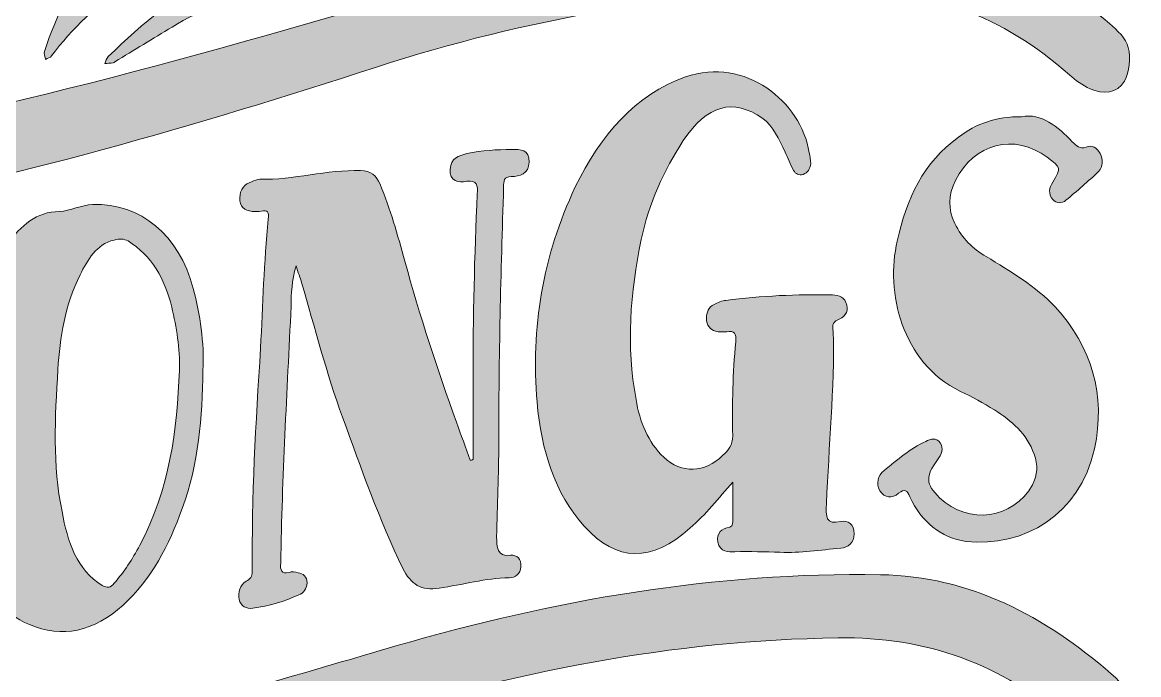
# Model space of a CAD drawing. Header units: inches. Extents: x 0.89 to 5.1, y -5.61 to -0.4.
# Drawn here: x 2.821 to 4.985, y -2.931 to -1.667 of the extents above; entities that cross this region are included whole.
import ezdxf

# ---------------------------------------------------------------- set-up
doc = ezdxf.new("R2010")
doc.units = ezdxf.units.IN
doc.header["$MEASUREMENT"] = 0
doc.layers.add('Layer 1', color=7, linetype='Continuous')

# ---------------------------------------------------------------- blocks, each defined once
blk = doc.blocks.new('block 6')
at = {"layer": 'Layer 1', "true_color": 0xffffff}
h = blk.add_hatch(color=7, dxfattribs=at)
h.dxf.hatch_style = 2
edge = h.paths.add_edge_path()
edge.add_spline(control_points=[(4.1149, -2.6467), (4.0408, -2.714), (3.9725, -2.7129), (3.91, -2.6431), (3.8519, -2.579), (3.8271, -2.4965), (3.8184, -2.4031), (3.8068, -2.2598), (3.8286, -2.1205), (3.8926, -1.9861), (3.942, -1.8853), (4.0088, -1.8071), (4.1062, -1.7727), (4.2225, -1.7335), (4.33, -1.8204), (4.3461, -1.9198), (4.3475, -1.9258), (4.3489, -1.9333), (4.3489, -1.9409), (4.3475, -1.9517), (4.3431, -1.958), (4.3344, -1.9617), (4.3257, -1.9638), (4.3199, -1.9612), (4.3155, -1.9539), (4.3097, -1.9421), (4.3039, -1.9303), (4.2995, -1.9185), (4.2879, -1.8935), (4.2763, -1.8684), (4.2559, -1.8532), (4.1978, -1.8135), (4.1484, -1.8268), (4.1019, -1.8963), (4.0641, -1.9544), (4.035, -2.0179), (4.0205, -2.0877), (3.9987, -2.1917), (3.9914, -2.2944), (4.0103, -2.3975), (4.0176, -2.441), (4.0335, -2.4805), (4.0641, -2.5097), (4.099, -2.5416), (4.1426, -2.5408), (4.1789, -2.5059), (4.1891, -2.4959), (4.1978, -2.4861), (4.1978, -2.4679), (4.1963, -2.4071), (4.1978, -2.3461), (4.2036, -2.2863), (4.2051, -2.2695), (4.2007, -2.2637), (4.1862, -2.2664), (4.1789, -2.267), (4.1716, -2.2676), (4.1644, -2.2652), (4.1542, -2.263), (4.1469, -2.2545), (4.1469, -2.2408), (4.1469, -2.2286), (4.1513, -2.2191), (4.1615, -2.2137), (4.1687, -2.2101), (4.1774, -2.2063), (4.1847, -2.2057), (4.253, -2.1971), (4.3228, -2.1935), (4.3911, -2.1952), (4.4042, -2.1959), (4.4158, -2.1998), (4.4187, -2.2148), (4.4231, -2.2297), (4.4129, -2.2395), (4.4013, -2.2433), (4.3896, -2.2486), (4.3911, -2.2576), (4.3926, -2.2651), (4.3955, -2.3775), (4.3838, -2.4878), (4.3795, -2.5991), (4.378, -2.6236), (4.378, -2.6418), (4.4071, -2.6339), (4.4216, -2.6315), (4.4333, -2.6384), (4.4333, -2.6582), (4.4333, -2.6749), (4.4216, -2.6847), (4.4071, -2.6856), (4.3678, -2.6896), (4.3286, -2.6953), (4.2894, -2.6936), (4.2603, -2.6927), (4.2312, -2.6919), (4.2021, -2.6927), (4.1891, -2.6937), (4.1731, -2.6935), (4.1687, -2.6741), (4.1658, -2.6561), (4.176, -2.6476), (4.192, -2.6448), (4.1992, -2.6427), (4.1978, -2.6352), (4.1978, -2.6291), (4.1978, -2.6048), (4.1978, -2.582), (4.1978, -2.5576), (4.1702, -2.5887), (4.1455, -2.6212), (4.1149, -2.6467)], knot_values=[0, 0, 0, 0, 1, 1, 1, 2, 2, 2, 3, 3, 3, 4, 4, 4, 5, 5, 5, 6, 6, 6, 7, 7, 7, 8, 8, 8, 9, 9, 9, 10, 10, 10, 11, 11, 11, 12, 12, 12, 13, 13, 13, 14, 14, 14, 15, 15, 15, 16, 16, 16, 17, 17, 17, 18, 18, 18, 19, 19, 19, 20, 20, 20, 21, 21, 21, 22, 22, 22, 23, 23, 23, 24, 24, 24, 25, 25, 25, 26, 26, 26, 27, 27, 27, 28, 28, 28, 29, 29, 29, 30, 30, 30, 31, 31, 31, 32, 32, 32, 33, 33, 33, 34, 34, 34, 35, 35, 35, 36, 36, 36, 37, 37, 37, 37], degree=3, periodic=1)
h = blk.add_hatch(color=7, dxfattribs=at)
h.dxf.hatch_style = 2
edge = h.paths.add_edge_path()
edge.add_spline(control_points=[(4.856, -1.8985), (4.864, -1.9065), (4.8708, -1.9132), (4.8829, -1.9091), (4.8936, -1.9037), (4.9044, -1.9104), (4.9098, -1.9212), (4.9165, -1.9333), (4.9152, -1.9467), (4.9071, -1.9562), (4.8869, -1.975), (4.8654, -1.994), (4.8438, -2.0117), (4.8358, -2.0185), (4.825, -2.0186), (4.8183, -2.0106), (4.8088, -1.9986), (4.8115, -1.9878), (4.8183, -1.9769), (4.8344, -1.9485), (4.8344, -1.9485), (4.8075, -1.9286), (4.7442, -1.8809), (4.6648, -1.902), (4.6298, -1.9733), (4.615, -2.0021), (4.615, -2.029), (4.6285, -2.0568), (4.6419, -2.086), (4.6635, -2.1054), (4.689, -2.1209), (4.7361, -2.1492), (4.7846, -2.1779), (4.8236, -2.2192), (4.8936, -2.2965), (4.9219, -2.3883), (4.899, -2.4933), (4.8708, -2.6211), (4.7617, -2.685), (4.65, -2.6726), (4.6015, -2.6661), (4.5638, -2.6341), (4.541, -2.5866), (4.5356, -2.5734), (4.5315, -2.5695), (4.5194, -2.5795), (4.506, -2.5895), (4.4925, -2.5889), (4.4831, -2.5745), (4.475, -2.5601), (4.479, -2.5451), (4.4912, -2.5351), (4.5167, -2.515), (4.5423, -2.4923), (4.5719, -2.4789), (4.5813, -2.4745), (4.5921, -2.47), (4.6002, -2.4819), (4.6069, -2.4924), (4.6029, -2.5046), (4.5948, -2.5144), (4.5706, -2.5476), (4.5719, -2.561), (4.5988, -2.5883), (4.6554, -2.6412), (4.7415, -2.6296), (4.7792, -2.5631), (4.7886, -2.5427), (4.79, -2.5252), (4.7819, -2.5038), (4.7685, -2.4637), (4.7375, -2.4386), (4.7052, -2.4179), (4.6836, -2.405), (4.6621, -2.3922), (4.6392, -2.3822), (4.5248, -2.3257), (4.4938, -2.1891), (4.5167, -2.091), (4.5342, -2.0094), (4.5679, -1.9378), (4.6352, -1.8897), (4.6702, -1.8629), (4.7092, -1.8496), (4.7577, -1.85), (4.7967, -1.8426), (4.8277, -1.8691), (4.856, -1.8985)], knot_values=[0, 0, 0, 0, 1, 1, 1, 2, 2, 2, 3, 3, 3, 4, 4, 4, 5, 5, 5, 6, 6, 6, 7, 7, 7, 8, 8, 8, 9, 9, 9, 10, 10, 10, 11, 11, 11, 12, 12, 12, 13, 13, 13, 14, 14, 14, 15, 15, 15, 16, 16, 16, 17, 17, 17, 18, 18, 18, 19, 19, 19, 20, 20, 20, 21, 21, 21, 22, 22, 22, 23, 23, 23, 24, 24, 24, 25, 25, 25, 26, 26, 26, 27, 27, 27, 28, 28, 28, 29, 29, 29, 29], degree=3, periodic=1)
h = blk.add_hatch(color=7, dxfattribs=at)
h.dxf.hatch_style = 2
edge = h.paths.add_edge_path()
edge.add_spline(control_points=[(3.6943, -2.3588), (3.6943, -2.239), (3.697, -2.1189), (3.7024, -1.9999), (3.7038, -1.9822), (3.7024, -1.9729), (3.6822, -1.9751), (3.6661, -1.9783), (3.6486, -1.9748), (3.6499, -1.9518), (3.6513, -1.9301), (3.6661, -1.9258), (3.6822, -1.9213), (3.7118, -1.9154), (3.7401, -1.9137), (3.7697, -1.9132), (3.7859, -1.9129), (3.8034, -1.9137), (3.8034, -1.938), (3.802, -1.961), (3.7845, -1.9655), (3.7684, -1.9659), (3.7536, -1.9661), (3.7536, -1.9742), (3.7536, -1.9863), (3.7482, -2.1524), (3.7441, -2.3171), (3.7441, -2.4826), (3.7442, -2.5419), (3.7415, -2.6028), (3.7401, -2.6635), (3.7401, -2.6837), (3.7401, -2.7025), (3.767, -2.6996), (3.7791, -2.6984), (3.7886, -2.7068), (3.7872, -2.7217), (3.7859, -2.7354), (3.7765, -2.7431), (3.7643, -2.743), (3.7186, -2.7438), (3.6741, -2.7567), (3.6284, -2.7632), (3.5947, -2.7697), (3.5732, -2.7547), (3.5584, -2.7254), (3.5126, -2.6311), (3.4776, -2.5316), (3.4413, -2.4322), (3.4103, -2.3471), (3.3874, -2.2583), (3.3619, -2.1713), (3.3592, -2.1622), (3.3551, -2.1519), (3.3511, -2.1389), (3.343, -2.1682), (3.3417, -2.1926), (3.3417, -2.2168), (3.3336, -2.3834), (3.3242, -2.5487), (3.3215, -2.7146), (3.3201, -2.7283), (3.3228, -2.736), (3.3376, -2.7329), (3.343, -2.7309), (3.3497, -2.7314), (3.3551, -2.7334), (3.3645, -2.7349), (3.3726, -2.7407), (3.3726, -2.7528), (3.3713, -2.7651), (3.3659, -2.7725), (3.3565, -2.7763), (3.3282, -2.7892), (3.2986, -2.7982), (3.2676, -2.802), (3.2542, -2.8037), (3.2447, -2.7982), (3.2407, -2.7852), (3.238, -2.7707), (3.2421, -2.7581), (3.2542, -2.7499), (3.2622, -2.7448), (3.2663, -2.7416), (3.2663, -2.7309), (3.2649, -2.587), (3.273, -2.4433), (3.2824, -2.2981), (3.2865, -2.2142), (3.2892, -2.1317), (3.2972, -2.0486), (3.2999, -2.0348), (3.2959, -2.0299), (3.2838, -2.0328), (3.2784, -2.0334), (3.2717, -2.0343), (3.2663, -2.0336), (3.2515, -2.0314), (3.2407, -2.0246), (3.2421, -2.007), (3.2421, -1.9908), (3.2515, -1.9802), (3.2649, -1.9759), (3.2703, -1.9739), (3.2757, -1.9718), (3.2811, -1.9712), (3.3457, -1.9726), (3.4117, -1.9525), (3.4763, -1.9543), (3.4965, -1.9546), (3.5072, -1.9641), (3.514, -1.9808), (3.5342, -2.0282), (3.5476, -2.0792), (3.5624, -2.13), (3.5907, -2.2358), (3.6257, -2.3395), (3.662, -2.4418), (3.6715, -2.4663), (3.6795, -2.491), (3.689, -2.5155), (3.6903, -2.5154), (3.693, -2.5151), (3.6943, -2.5136), (3.6943, -2.4625), (3.6943, -2.41), (3.6943, -2.3588)], knot_values=[0, 0, 0, 0, 1, 1, 1, 2, 2, 2, 3, 3, 3, 4, 4, 4, 5, 5, 5, 6, 6, 6, 7, 7, 7, 8, 8, 8, 9, 9, 9, 10, 10, 10, 11, 11, 11, 12, 12, 12, 13, 13, 13, 14, 14, 14, 15, 15, 15, 16, 16, 16, 17, 17, 17, 18, 18, 18, 19, 19, 19, 20, 20, 20, 21, 21, 21, 22, 22, 22, 23, 23, 23, 24, 24, 24, 25, 25, 25, 26, 26, 26, 27, 27, 27, 28, 28, 28, 29, 29, 29, 30, 30, 30, 31, 31, 31, 32, 32, 32, 33, 33, 33, 34, 34, 34, 35, 35, 35, 36, 36, 36, 37, 37, 37, 38, 38, 38, 39, 39, 39, 40, 40, 40, 41, 41, 41, 42, 42, 42, 42], degree=3, periodic=1)
h = blk.add_hatch(color=7, dxfattribs=at)
h.dxf.hatch_style = 2
edge = h.paths.add_edge_path()
edge.add_spline(control_points=[(3.1304, -2.6092), (3.1048, -2.6797), (3.0711, -2.7459), (3.0159, -2.796), (2.9594, -2.8475), (2.8975, -2.8608), (2.8342, -2.8337), (2.7831, -2.8119), (2.7467, -2.7721), (2.7252, -2.7155), (2.6606, -2.5458), (2.6686, -2.3685), (2.74, -2.1873), (2.7534, -2.1547), (2.7709, -2.1242), (2.7911, -2.0975), (2.8181, -2.0604), (2.8477, -2.0338), (2.8921, -2.0336), (2.9136, -2.0322), (2.9352, -2.0214), (2.9567, -2.02), (3.0509, -2.0175), (3.1236, -2.0783), (3.1519, -2.1825), (3.1654, -2.2346), (3.1734, -2.2861), (3.1707, -2.3416), (3.1694, -2.432), (3.1627, -2.5217), (3.1304, -2.6092)], knot_values=[0, 0, 0, 0, 1, 1, 1, 2, 2, 2, 3, 3, 3, 4, 4, 4, 5, 5, 5, 6, 6, 6, 7, 7, 7, 8, 8, 8, 9, 9, 9, 10, 10, 10, 10], degree=3, periodic=1)
edge = h.paths.add_edge_path()
edge.add_spline(control_points=[(3.1102, -2.2187), (3.0967, -2.1638), (3.0711, -2.1186), (3.0254, -2.0907), (3.0173, -2.0864), (3.0092, -2.0861), (2.9984, -2.0888), (2.9634, -2.0973), (2.9473, -2.1276), (2.9325, -2.1564), (2.9029, -2.2153), (2.8934, -2.2771), (2.8894, -2.3395), (2.884, -2.433), (2.8786, -2.5253), (2.8975, -2.6144), (2.9082, -2.6736), (2.9257, -2.728), (2.9756, -2.758), (2.985, -2.7635), (2.9917, -2.7627), (2.9984, -2.7538), (3.0186, -2.731), (3.0334, -2.7076), (3.0482, -2.6801), (3.1061, -2.5719), (3.1209, -2.4569), (3.125, -2.3407), (3.1263, -2.2988), (3.1196, -2.2579), (3.1102, -2.2187)], knot_values=[0, 0, 0, 0, 1, 1, 1, 2, 2, 2, 3, 3, 3, 4, 4, 4, 5, 5, 5, 6, 6, 6, 7, 7, 7, 8, 8, 8, 9, 9, 9, 10, 10, 10, 10], degree=3, periodic=1)
at = {"layer": 'Layer 1', "lineweight": 0}
for points, knots in [([(4.1149, -2.6467), (4.0408, -2.714), (3.9725, -2.7129), (3.91, -2.6431), (3.8519, -2.579), (3.8271, -2.4965), (3.8184, -2.4031), (3.8068, -2.2598), (3.8286, -2.1205), (3.8926, -1.9861), (3.942, -1.8853), (4.0088, -1.8071), (4.1062, -1.7727), (4.2225, -1.7335), (4.33, -1.8204), (4.3461, -1.9198), (4.3475, -1.9258), (4.3489, -1.9333), (4.3489, -1.9409), (4.3475, -1.9517), (4.3431, -1.958), (4.3344, -1.9617), (4.3257, -1.9638), (4.3199, -1.9612), (4.3155, -1.9539), (4.3097, -1.9421), (4.3039, -1.9303), (4.2995, -1.9185), (4.2879, -1.8935), (4.2763, -1.8684), (4.2559, -1.8532), (4.1978, -1.8135), (4.1484, -1.8268), (4.1019, -1.8963), (4.0641, -1.9544), (4.035, -2.0179), (4.0205, -2.0877), (3.9987, -2.1917), (3.9914, -2.2944), (4.0103, -2.3975), (4.0176, -2.441), (4.0335, -2.4805), (4.0641, -2.5097), (4.099, -2.5416), (4.1426, -2.5408), (4.1789, -2.5059), (4.1891, -2.4959), (4.1978, -2.4861), (4.1978, -2.4679), (4.1963, -2.4071), (4.1978, -2.3461), (4.2036, -2.2863), (4.2051, -2.2695), (4.2007, -2.2637), (4.1862, -2.2664), (4.1789, -2.267), (4.1716, -2.2676), (4.1644, -2.2652), (4.1542, -2.263), (4.1469, -2.2545), (4.1469, -2.2408), (4.1469, -2.2286), (4.1513, -2.2191), (4.1615, -2.2137), (4.1687, -2.2101), (4.1774, -2.2063), (4.1847, -2.2057), (4.253, -2.1971), (4.3228, -2.1935), (4.3911, -2.1952), (4.4042, -2.1959), (4.4158, -2.1998), (4.4187, -2.2148), (4.4231, -2.2297), (4.4129, -2.2395), (4.4013, -2.2433), (4.3896, -2.2486), (4.3911, -2.2576), (4.3926, -2.2651), (4.3955, -2.3775), (4.3838, -2.4878), (4.3795, -2.5991), (4.378, -2.6236), (4.378, -2.6418), (4.4071, -2.6339), (4.4216, -2.6315), (4.4333, -2.6384), (4.4333, -2.6582), (4.4333, -2.6749), (4.4216, -2.6847), (4.4071, -2.6856), (4.3678, -2.6896), (4.3286, -2.6953), (4.2894, -2.6936), (4.2603, -2.6927), (4.2312, -2.6919), (4.2021, -2.6927), (4.1891, -2.6937), (4.1731, -2.6935), (4.1687, -2.6741), (4.1658, -2.6561), (4.176, -2.6476), (4.192, -2.6448), (4.1992, -2.6427), (4.1978, -2.6352), (4.1978, -2.6291), (4.1978, -2.6048), (4.1978, -2.582), (4.1978, -2.5576), (4.1702, -2.5887), (4.1455, -2.6212), (4.1149, -2.6467)], [0, 0, 0, 0, 1, 1, 1, 2, 2, 2, 3, 3, 3, 4, 4, 4, 5, 5, 5, 6, 6, 6, 7, 7, 7, 8, 8, 8, 9, 9, 9, 10, 10, 10, 11, 11, 11, 12, 12, 12, 13, 13, 13, 14, 14, 14, 15, 15, 15, 16, 16, 16, 17, 17, 17, 18, 18, 18, 19, 19, 19, 20, 20, 20, 21, 21, 21, 22, 22, 22, 23, 23, 23, 24, 24, 24, 25, 25, 25, 26, 26, 26, 27, 27, 27, 28, 28, 28, 29, 29, 29, 30, 30, 30, 31, 31, 31, 32, 32, 32, 33, 33, 33, 34, 34, 34, 35, 35, 35, 36, 36, 36, 37, 37, 37, 37]), ([(4.856, -1.8985), (4.864, -1.9065), (4.8708, -1.9132), (4.8829, -1.9091), (4.8936, -1.9037), (4.9044, -1.9104), (4.9098, -1.9212), (4.9165, -1.9333), (4.9152, -1.9467), (4.9071, -1.9562), (4.8869, -1.975), (4.8654, -1.994), (4.8438, -2.0117), (4.8358, -2.0185), (4.825, -2.0186), (4.8183, -2.0106), (4.8088, -1.9986), (4.8115, -1.9878), (4.8183, -1.9769), (4.8344, -1.9485), (4.8344, -1.9485), (4.8075, -1.9286), (4.7442, -1.8809), (4.6648, -1.902), (4.6298, -1.9733), (4.615, -2.0021), (4.615, -2.029), (4.6285, -2.0568), (4.6419, -2.086), (4.6635, -2.1054), (4.689, -2.1209), (4.7361, -2.1492), (4.7846, -2.1779), (4.8236, -2.2192), (4.8936, -2.2965), (4.9219, -2.3883), (4.899, -2.4933), (4.8708, -2.6211), (4.7617, -2.685), (4.65, -2.6726), (4.6015, -2.6661), (4.5638, -2.6341), (4.541, -2.5866), (4.5356, -2.5734), (4.5315, -2.5695), (4.5194, -2.5795), (4.506, -2.5895), (4.4925, -2.5889), (4.4831, -2.5745), (4.475, -2.5601), (4.479, -2.5451), (4.4912, -2.5351), (4.5167, -2.515), (4.5423, -2.4923), (4.5719, -2.4789), (4.5813, -2.4745), (4.5921, -2.47), (4.6002, -2.4819), (4.6069, -2.4924), (4.6029, -2.5046), (4.5948, -2.5144), (4.5706, -2.5476), (4.5719, -2.561), (4.5988, -2.5883), (4.6554, -2.6412), (4.7415, -2.6296), (4.7792, -2.5631), (4.7886, -2.5427), (4.79, -2.5252), (4.7819, -2.5038), (4.7685, -2.4637), (4.7375, -2.4386), (4.7052, -2.4179), (4.6836, -2.405), (4.6621, -2.3922), (4.6392, -2.3822), (4.5248, -2.3257), (4.4938, -2.1891), (4.5167, -2.091), (4.5342, -2.0094), (4.5679, -1.9378), (4.6352, -1.8897), (4.6702, -1.8629), (4.7092, -1.8496), (4.7577, -1.85), (4.7967, -1.8426), (4.8277, -1.8691), (4.856, -1.8985)], [0, 0, 0, 0, 1, 1, 1, 2, 2, 2, 3, 3, 3, 4, 4, 4, 5, 5, 5, 6, 6, 6, 7, 7, 7, 8, 8, 8, 9, 9, 9, 10, 10, 10, 11, 11, 11, 12, 12, 12, 13, 13, 13, 14, 14, 14, 15, 15, 15, 16, 16, 16, 17, 17, 17, 18, 18, 18, 19, 19, 19, 20, 20, 20, 21, 21, 21, 22, 22, 22, 23, 23, 23, 24, 24, 24, 25, 25, 25, 26, 26, 26, 27, 27, 27, 28, 28, 28, 29, 29, 29, 29]), ([(3.6943, -2.3588), (3.6943, -2.239), (3.697, -2.1189), (3.7024, -1.9999), (3.7038, -1.9822), (3.7024, -1.9729), (3.6822, -1.9751), (3.6661, -1.9783), (3.6486, -1.9748), (3.6499, -1.9518), (3.6513, -1.9301), (3.6661, -1.9258), (3.6822, -1.9213), (3.7118, -1.9154), (3.7401, -1.9137), (3.7697, -1.9132), (3.7859, -1.9129), (3.8034, -1.9137), (3.8034, -1.938), (3.802, -1.961), (3.7845, -1.9655), (3.7684, -1.9659), (3.7536, -1.9661), (3.7536, -1.9742), (3.7536, -1.9863), (3.7482, -2.1524), (3.7441, -2.3171), (3.7441, -2.4826), (3.7442, -2.5419), (3.7415, -2.6028), (3.7401, -2.6635), (3.7401, -2.6837), (3.7401, -2.7025), (3.767, -2.6996), (3.7791, -2.6984), (3.7886, -2.7068), (3.7872, -2.7217), (3.7859, -2.7354), (3.7765, -2.7431), (3.7643, -2.743), (3.7186, -2.7438), (3.6741, -2.7567), (3.6284, -2.7632), (3.5947, -2.7697), (3.5732, -2.7547), (3.5584, -2.7254), (3.5126, -2.6311), (3.4776, -2.5316), (3.4413, -2.4322), (3.4103, -2.3471), (3.3874, -2.2583), (3.3619, -2.1713), (3.3592, -2.1622), (3.3551, -2.1519), (3.3511, -2.1389), (3.343, -2.1682), (3.3417, -2.1926), (3.3417, -2.2168), (3.3336, -2.3834), (3.3242, -2.5487), (3.3215, -2.7146), (3.3201, -2.7283), (3.3228, -2.736), (3.3376, -2.7329), (3.343, -2.7309), (3.3497, -2.7314), (3.3551, -2.7334), (3.3645, -2.7349), (3.3726, -2.7407), (3.3726, -2.7528), (3.3713, -2.7651), (3.3659, -2.7725), (3.3565, -2.7763), (3.3282, -2.7892), (3.2986, -2.7982), (3.2676, -2.802), (3.2542, -2.8037), (3.2447, -2.7982), (3.2407, -2.7852), (3.238, -2.7707), (3.2421, -2.7581), (3.2542, -2.7499), (3.2622, -2.7448), (3.2663, -2.7416), (3.2663, -2.7309), (3.2649, -2.587), (3.273, -2.4433), (3.2824, -2.2981), (3.2865, -2.2142), (3.2892, -2.1317), (3.2972, -2.0486), (3.2999, -2.0348), (3.2959, -2.0299), (3.2838, -2.0328), (3.2784, -2.0334), (3.2717, -2.0343), (3.2663, -2.0336), (3.2515, -2.0314), (3.2407, -2.0246), (3.2421, -2.007), (3.2421, -1.9908), (3.2515, -1.9802), (3.2649, -1.9759), (3.2703, -1.9739), (3.2757, -1.9718), (3.2811, -1.9712), (3.3457, -1.9726), (3.4117, -1.9525), (3.4763, -1.9543), (3.4965, -1.9546), (3.5072, -1.9641), (3.514, -1.9808), (3.5342, -2.0282), (3.5476, -2.0792), (3.5624, -2.13), (3.5907, -2.2358), (3.6257, -2.3395), (3.662, -2.4418), (3.6715, -2.4663), (3.6795, -2.491), (3.689, -2.5155), (3.6903, -2.5154), (3.693, -2.5151), (3.6943, -2.5136), (3.6943, -2.4625), (3.6943, -2.41), (3.6943, -2.3588)], [0, 0, 0, 0, 1, 1, 1, 2, 2, 2, 3, 3, 3, 4, 4, 4, 5, 5, 5, 6, 6, 6, 7, 7, 7, 8, 8, 8, 9, 9, 9, 10, 10, 10, 11, 11, 11, 12, 12, 12, 13, 13, 13, 14, 14, 14, 15, 15, 15, 16, 16, 16, 17, 17, 17, 18, 18, 18, 19, 19, 19, 20, 20, 20, 21, 21, 21, 22, 22, 22, 23, 23, 23, 24, 24, 24, 25, 25, 25, 26, 26, 26, 27, 27, 27, 28, 28, 28, 29, 29, 29, 30, 30, 30, 31, 31, 31, 32, 32, 32, 33, 33, 33, 34, 34, 34, 35, 35, 35, 36, 36, 36, 37, 37, 37, 38, 38, 38, 39, 39, 39, 40, 40, 40, 41, 41, 41, 42, 42, 42, 42]), ([(3.1304, -2.6092), (3.1048, -2.6797), (3.0711, -2.7459), (3.0159, -2.796), (2.9594, -2.8475), (2.8975, -2.8608), (2.8342, -2.8337), (2.7831, -2.8119), (2.7467, -2.7721), (2.7252, -2.7155), (2.6606, -2.5458), (2.6686, -2.3685), (2.74, -2.1873), (2.7534, -2.1547), (2.7709, -2.1242), (2.7911, -2.0975), (2.8181, -2.0604), (2.8477, -2.0338), (2.8921, -2.0336), (2.9136, -2.0322), (2.9352, -2.0214), (2.9567, -2.02), (3.0509, -2.0175), (3.1236, -2.0783), (3.1519, -2.1825), (3.1654, -2.2346), (3.1734, -2.2861), (3.1707, -2.3416), (3.1694, -2.432), (3.1627, -2.5217), (3.1304, -2.6092)], [0, 0, 0, 0, 1, 1, 1, 2, 2, 2, 3, 3, 3, 4, 4, 4, 5, 5, 5, 6, 6, 6, 7, 7, 7, 8, 8, 8, 9, 9, 9, 10, 10, 10, 10]), ([(3.1102, -2.2187), (3.0967, -2.1638), (3.0711, -2.1186), (3.0254, -2.0907), (3.0173, -2.0864), (3.0092, -2.0861), (2.9984, -2.0888), (2.9634, -2.0973), (2.9473, -2.1276), (2.9325, -2.1564), (2.9029, -2.2153), (2.8934, -2.2771), (2.8894, -2.3395), (2.884, -2.433), (2.8786, -2.5253), (2.8975, -2.6144), (2.9082, -2.6736), (2.9257, -2.728), (2.9756, -2.758), (2.985, -2.7635), (2.9917, -2.7627), (2.9984, -2.7538), (3.0186, -2.731), (3.0334, -2.7076), (3.0482, -2.6801), (3.1061, -2.5719), (3.1209, -2.4569), (3.125, -2.3407), (3.1263, -2.2988), (3.1196, -2.2579), (3.1102, -2.2187)], [0, 0, 0, 0, 1, 1, 1, 2, 2, 2, 3, 3, 3, 4, 4, 4, 5, 5, 5, 6, 6, 6, 7, 7, 7, 8, 8, 8, 9, 9, 9, 10, 10, 10, 10])]:
    blk.add_open_spline(points, degree=3, knots=knots, dxfattribs=at)
blk = doc.blocks.new('block 8')
at = {"layer": 'Layer 1', "true_color": 0xffffff}
h = blk.add_hatch(color=7, dxfattribs=at)
h.dxf.hatch_style = 2
edge = h.paths.add_edge_path()
edge.add_spline(control_points=[(0.9392, -1.8288), (0.9397, -1.7691), (0.9812, -1.7382), (1.0267, -1.7541), (1.0438, -1.76), (1.0584, -1.7731), (1.0744, -1.7826), (1.1127, -1.8054), (1.1487, -1.8348), (1.1899, -1.8493), (1.3845, -1.9176), (1.583, -1.9769), (1.7909, -1.9733), (1.9323, -1.9708), (2.0738, -1.9511), (2.2144, -1.9323), (2.684, -1.8693), (3.1378, -1.7396), (3.591, -1.6058), (3.8789, -1.5207), (4.1746, -1.4762), (4.476, -1.48), (4.6521, -1.4822), (4.7978, -1.5588), (4.9284, -1.6697), (4.9433, -1.6823), (4.9604, -1.6985), (4.9646, -1.7158), (4.9694, -1.7363), (4.9674, -1.7633), (4.9572, -1.7812), (4.9437, -1.8049), (4.9156, -1.8073), (4.8905, -1.7957), (4.876, -1.7891), (4.8623, -1.7795), (4.8504, -1.7688), (4.7229, -1.6546), (4.5742, -1.6003), (4.4027, -1.603), (4.0963, -1.6079), (3.7989, -1.6594), (3.507, -1.7539), (3.1562, -1.8675), (2.8019, -1.9715), (2.4384, -2.037), (2.2498, -2.071), (2.0589, -2.0953), (1.868, -2.1125), (1.6001, -2.1366), (1.3419, -2.0863), (1.0933, -1.9852), (1.0401, -1.9635), (0.9951, -1.9305), (0.9636, -1.8821), (0.9511, -1.8628), (0.9442, -1.8399), (0.9392, -1.8288)], knot_values=[0, 0, 0, 0, 1, 1, 1, 2, 2, 2, 3, 3, 3, 4, 4, 4, 5, 5, 5, 6, 6, 6, 7, 7, 7, 8, 8, 8, 9, 9, 9, 10, 10, 10, 11, 11, 11, 12, 12, 12, 13, 13, 13, 14, 14, 14, 15, 15, 15, 16, 16, 16, 17, 17, 17, 18, 18, 18, 19, 19, 19, 19], degree=3, periodic=1)
h = blk.add_hatch(color=7, dxfattribs=at)
h.dxf.hatch_style = 2
edge = h.paths.add_edge_path()
edge.add_spline(control_points=[(1.0182, -3.0068), (1.0296, -3.0132), (1.0509, -3.025), (1.0719, -3.0372), (1.1125, -3.0609), (1.1503, -3.0925), (1.1939, -3.1075), (1.42, -3.1852), (1.6501, -3.2482), (1.8924, -3.2288), (2.0362, -3.2173), (2.1806, -3.2009), (2.3221, -3.1732), (2.5689, -3.1249), (2.8144, -3.0693), (3.0589, -3.0105), (3.2222, -2.9712), (3.3833, -2.9222), (3.5447, -2.8752), (3.8516, -2.7858), (4.1636, -2.732), (4.4841, -2.7371), (4.6586, -2.7399), (4.8029, -2.818), (4.9316, -2.9291), (4.9768, -2.9683), (4.9848, -3.0097), (4.9584, -3.039), (4.9314, -3.0688), (4.8938, -3.0641), (4.8471, -3.0226), (4.7201, -2.9098), (4.5722, -2.857), (4.4021, -2.8595), (4.0803, -2.8643), (3.77, -2.9249), (3.4637, -3.024), (3.1272, -3.1328), (2.787, -3.2326), (2.4379, -3.2938), (2.2491, -3.3269), (2.0584, -3.3519), (1.8675, -3.369), (1.5996, -3.3931), (1.3413, -3.3428), (1.0928, -3.2414), (1.0383, -3.2192), (0.992, -3.1855), (0.9615, -3.1348), (0.9494, -3.1145), (0.9415, -3.0887), (0.9409, -3.0651), (0.9399, -3.0303), (0.9703, -3.0062), (1.0182, -3.0068)], knot_values=[0, 0, 0, 0, 1, 1, 1, 2, 2, 2, 3, 3, 3, 4, 4, 4, 5, 5, 5, 6, 6, 6, 7, 7, 7, 8, 8, 8, 9, 9, 9, 10, 10, 10, 11, 11, 11, 12, 12, 12, 13, 13, 13, 14, 14, 14, 15, 15, 15, 16, 16, 16, 17, 17, 17, 18, 18, 18, 18], degree=3, periodic=1)
at = {"layer": 'Layer 1', "lineweight": 0}
for points, knots in [([(0.9392, -1.8288), (0.9397, -1.7691), (0.9812, -1.7382), (1.0267, -1.7541), (1.0438, -1.76), (1.0584, -1.7731), (1.0744, -1.7826), (1.1127, -1.8054), (1.1487, -1.8348), (1.1899, -1.8493), (1.3845, -1.9176), (1.583, -1.9769), (1.7909, -1.9733), (1.9323, -1.9708), (2.0738, -1.9511), (2.2144, -1.9323), (2.684, -1.8693), (3.1378, -1.7396), (3.591, -1.6058), (3.8789, -1.5207), (4.1746, -1.4762), (4.476, -1.48), (4.6521, -1.4822), (4.7978, -1.5588), (4.9284, -1.6697), (4.9433, -1.6823), (4.9604, -1.6985), (4.9646, -1.7158), (4.9694, -1.7363), (4.9674, -1.7633), (4.9572, -1.7812), (4.9437, -1.8049), (4.9156, -1.8073), (4.8905, -1.7957), (4.876, -1.7891), (4.8623, -1.7795), (4.8504, -1.7688), (4.7229, -1.6546), (4.5742, -1.6003), (4.4027, -1.603), (4.0963, -1.6079), (3.7989, -1.6594), (3.507, -1.7539), (3.1562, -1.8675), (2.8019, -1.9715), (2.4384, -2.037), (2.2498, -2.071), (2.0589, -2.0953), (1.868, -2.1125), (1.6001, -2.1366), (1.3419, -2.0863), (1.0933, -1.9852), (1.0401, -1.9635), (0.9951, -1.9305), (0.9636, -1.8821), (0.9511, -1.8628), (0.9442, -1.8399), (0.9392, -1.8288)], [0, 0, 0, 0, 1, 1, 1, 2, 2, 2, 3, 3, 3, 4, 4, 4, 5, 5, 5, 6, 6, 6, 7, 7, 7, 8, 8, 8, 9, 9, 9, 10, 10, 10, 11, 11, 11, 12, 12, 12, 13, 13, 13, 14, 14, 14, 15, 15, 15, 16, 16, 16, 17, 17, 17, 18, 18, 18, 19, 19, 19, 19]), ([(1.0182, -3.0068), (1.0296, -3.0132), (1.0509, -3.025), (1.0719, -3.0372), (1.1125, -3.0609), (1.1503, -3.0925), (1.1939, -3.1075), (1.42, -3.1852), (1.6501, -3.2482), (1.8924, -3.2288), (2.0362, -3.2173), (2.1806, -3.2009), (2.3221, -3.1732), (2.5689, -3.1249), (2.8144, -3.0693), (3.0589, -3.0105), (3.2222, -2.9712), (3.3833, -2.9222), (3.5447, -2.8752), (3.8516, -2.7858), (4.1636, -2.732), (4.4841, -2.7371), (4.6586, -2.7399), (4.8029, -2.818), (4.9316, -2.9291), (4.9768, -2.9683), (4.9848, -3.0097), (4.9584, -3.039), (4.9314, -3.0688), (4.8938, -3.0641), (4.8471, -3.0226), (4.7201, -2.9098), (4.5722, -2.857), (4.4021, -2.8595), (4.0803, -2.8643), (3.77, -2.9249), (3.4637, -3.024), (3.1272, -3.1328), (2.787, -3.2326), (2.4379, -3.2938), (2.2491, -3.3269), (2.0584, -3.3519), (1.8675, -3.369), (1.5996, -3.3931), (1.3413, -3.3428), (1.0928, -3.2414), (1.0383, -3.2192), (0.992, -3.1855), (0.9615, -3.1348), (0.9494, -3.1145), (0.9415, -3.0887), (0.9409, -3.0651), (0.9399, -3.0303), (0.9703, -3.0062), (1.0182, -3.0068)], [0, 0, 0, 0, 1, 1, 1, 2, 2, 2, 3, 3, 3, 4, 4, 4, 5, 5, 5, 6, 6, 6, 7, 7, 7, 8, 8, 8, 9, 9, 9, 10, 10, 10, 11, 11, 11, 12, 12, 12, 13, 13, 13, 14, 14, 14, 15, 15, 15, 16, 16, 16, 17, 17, 17, 18, 18, 18, 18])]:
    blk.add_open_spline(points, degree=3, knots=knots, dxfattribs=at)
blk = doc.blocks.new('block 13')
at = {"layer": 'Layer 1', "true_color": 0xffffff}
h = blk.add_hatch(color=7, dxfattribs=at)
h.dxf.hatch_style = 2
edge = h.paths.add_edge_path()
edge.add_spline(control_points=[(3.0811, -1.4272), (3.097, -1.4243), (3.1126, -1.4224), (3.125, -1.4343), (3.1376, -1.4465), (3.1407, -1.4634), (3.1336, -1.4781), (3.1245, -1.4972), (3.1135, -1.517), (3.0984, -1.5314), (3.0744, -1.5541), (3.0461, -1.5724), (3.0199, -1.5929), (2.9673, -1.6341), (2.9171, -1.6778), (2.8774, -1.7323), (2.875, -1.7356), (2.8697, -1.7368), (2.8657, -1.739), (2.8649, -1.7337), (2.8621, -1.7279), (2.8636, -1.7234), (2.8866, -1.651), (2.923, -1.5855), (2.9675, -1.5243), (2.9946, -1.487), (3.0289, -1.4575), (3.068, -1.4334), (3.0722, -1.4308), (3.077, -1.4292), (3.0811, -1.4272)], knot_values=[0, 0, 0, 0, 1, 1, 1, 2, 2, 2, 3, 3, 3, 4, 4, 4, 5, 5, 5, 6, 6, 6, 7, 7, 7, 8, 8, 8, 9, 9, 9, 10, 10, 10, 10], degree=3, periodic=1)
h = blk.add_hatch(color=7, dxfattribs=at)
h.dxf.hatch_style = 2
edge = h.paths.add_edge_path()
edge.add_spline(control_points=[(3.4147, -1.5912), (3.375, -1.5968), (3.3353, -1.602), (3.2958, -1.6081), (3.2296, -1.6184), (3.1679, -1.6414), (3.1107, -1.6763), (3.0738, -1.6988), (3.0369, -1.7212), (3, -1.7436), (2.9989, -1.7443), (2.9978, -1.7456), (2.9966, -1.7457), (2.9912, -1.7463), (2.9858, -1.7465), (2.9804, -1.7469), (2.9826, -1.7424), (2.9837, -1.7369), (2.9871, -1.7336), (3.0535, -1.6684), (3.1264, -1.611), (3.2041, -1.5604), (3.2384, -1.538), (3.2782, -1.524), (3.3158, -1.5068), (3.3494, -1.4915), (3.3849, -1.4838), (3.4218, -1.4831), (3.4227, -1.4831), (3.4236, -1.4829), (3.4245, -1.483), (3.4456, -1.484), (3.4657, -1.4879), (3.4758, -1.5091), (3.4855, -1.5295), (3.4736, -1.5455), (3.4617, -1.5606), (3.4496, -1.576), (3.4339, -1.5861), (3.4147, -1.5912)], knot_values=[0, 0, 0, 0, 1, 1, 1, 2, 2, 2, 3, 3, 3, 4, 4, 4, 5, 5, 5, 6, 6, 6, 7, 7, 7, 8, 8, 8, 9, 9, 9, 10, 10, 10, 11, 11, 11, 12, 12, 12, 13, 13, 13, 13], degree=3, periodic=1)
at = {"layer": 'Layer 1', "lineweight": 0}
for points, knots in [([(3.0811, -1.4272), (3.097, -1.4243), (3.1126, -1.4224), (3.125, -1.4343), (3.1376, -1.4465), (3.1407, -1.4634), (3.1336, -1.4781), (3.1245, -1.4972), (3.1135, -1.517), (3.0984, -1.5314), (3.0744, -1.5541), (3.0461, -1.5724), (3.0199, -1.5929), (2.9673, -1.6341), (2.9171, -1.6778), (2.8774, -1.7323), (2.875, -1.7356), (2.8697, -1.7368), (2.8657, -1.739), (2.8649, -1.7337), (2.8621, -1.7279), (2.8636, -1.7234), (2.8866, -1.651), (2.923, -1.5855), (2.9675, -1.5243), (2.9946, -1.487), (3.0289, -1.4575), (3.068, -1.4334), (3.0722, -1.4308), (3.077, -1.4292), (3.0811, -1.4272)], [0, 0, 0, 0, 1, 1, 1, 2, 2, 2, 3, 3, 3, 4, 4, 4, 5, 5, 5, 6, 6, 6, 7, 7, 7, 8, 8, 8, 9, 9, 9, 10, 10, 10, 10]), ([(3.4147, -1.5912), (3.375, -1.5968), (3.3353, -1.602), (3.2958, -1.6081), (3.2296, -1.6184), (3.1679, -1.6414), (3.1107, -1.6763), (3.0738, -1.6988), (3.0369, -1.7212), (3, -1.7436), (2.9989, -1.7443), (2.9978, -1.7456), (2.9966, -1.7457), (2.9912, -1.7463), (2.9858, -1.7465), (2.9804, -1.7469), (2.9826, -1.7424), (2.9837, -1.7369), (2.9871, -1.7336), (3.0535, -1.6684), (3.1264, -1.611), (3.2041, -1.5604), (3.2384, -1.538), (3.2782, -1.524), (3.3158, -1.5068), (3.3494, -1.4915), (3.3849, -1.4838), (3.4218, -1.4831), (3.4227, -1.4831), (3.4236, -1.4829), (3.4245, -1.483), (3.4456, -1.484), (3.4657, -1.4879), (3.4758, -1.5091), (3.4855, -1.5295), (3.4736, -1.5455), (3.4617, -1.5606), (3.4496, -1.576), (3.4339, -1.5861), (3.4147, -1.5912)], [0, 0, 0, 0, 1, 1, 1, 2, 2, 2, 3, 3, 3, 4, 4, 4, 5, 5, 5, 6, 6, 6, 7, 7, 7, 8, 8, 8, 9, 9, 9, 10, 10, 10, 11, 11, 11, 12, 12, 12, 13, 13, 13, 13])]:
    blk.add_open_spline(points, degree=3, knots=knots, dxfattribs=at)
blk = doc.blocks.new('block 3')
at = {"layer": 'Layer 1'}
for name in ['block 13', 'block 8', 'block 6']:
    blk.add_blockref(name, (0, 0), dxfattribs=at)

msp = doc.modelspace()

# ---------------------------------------------------------------- block references
at = {"layer": 'Layer 1'}
msp.add_blockref('block 3', (0, 0), dxfattribs=at)

doc.saveas('drawing.dxf')
